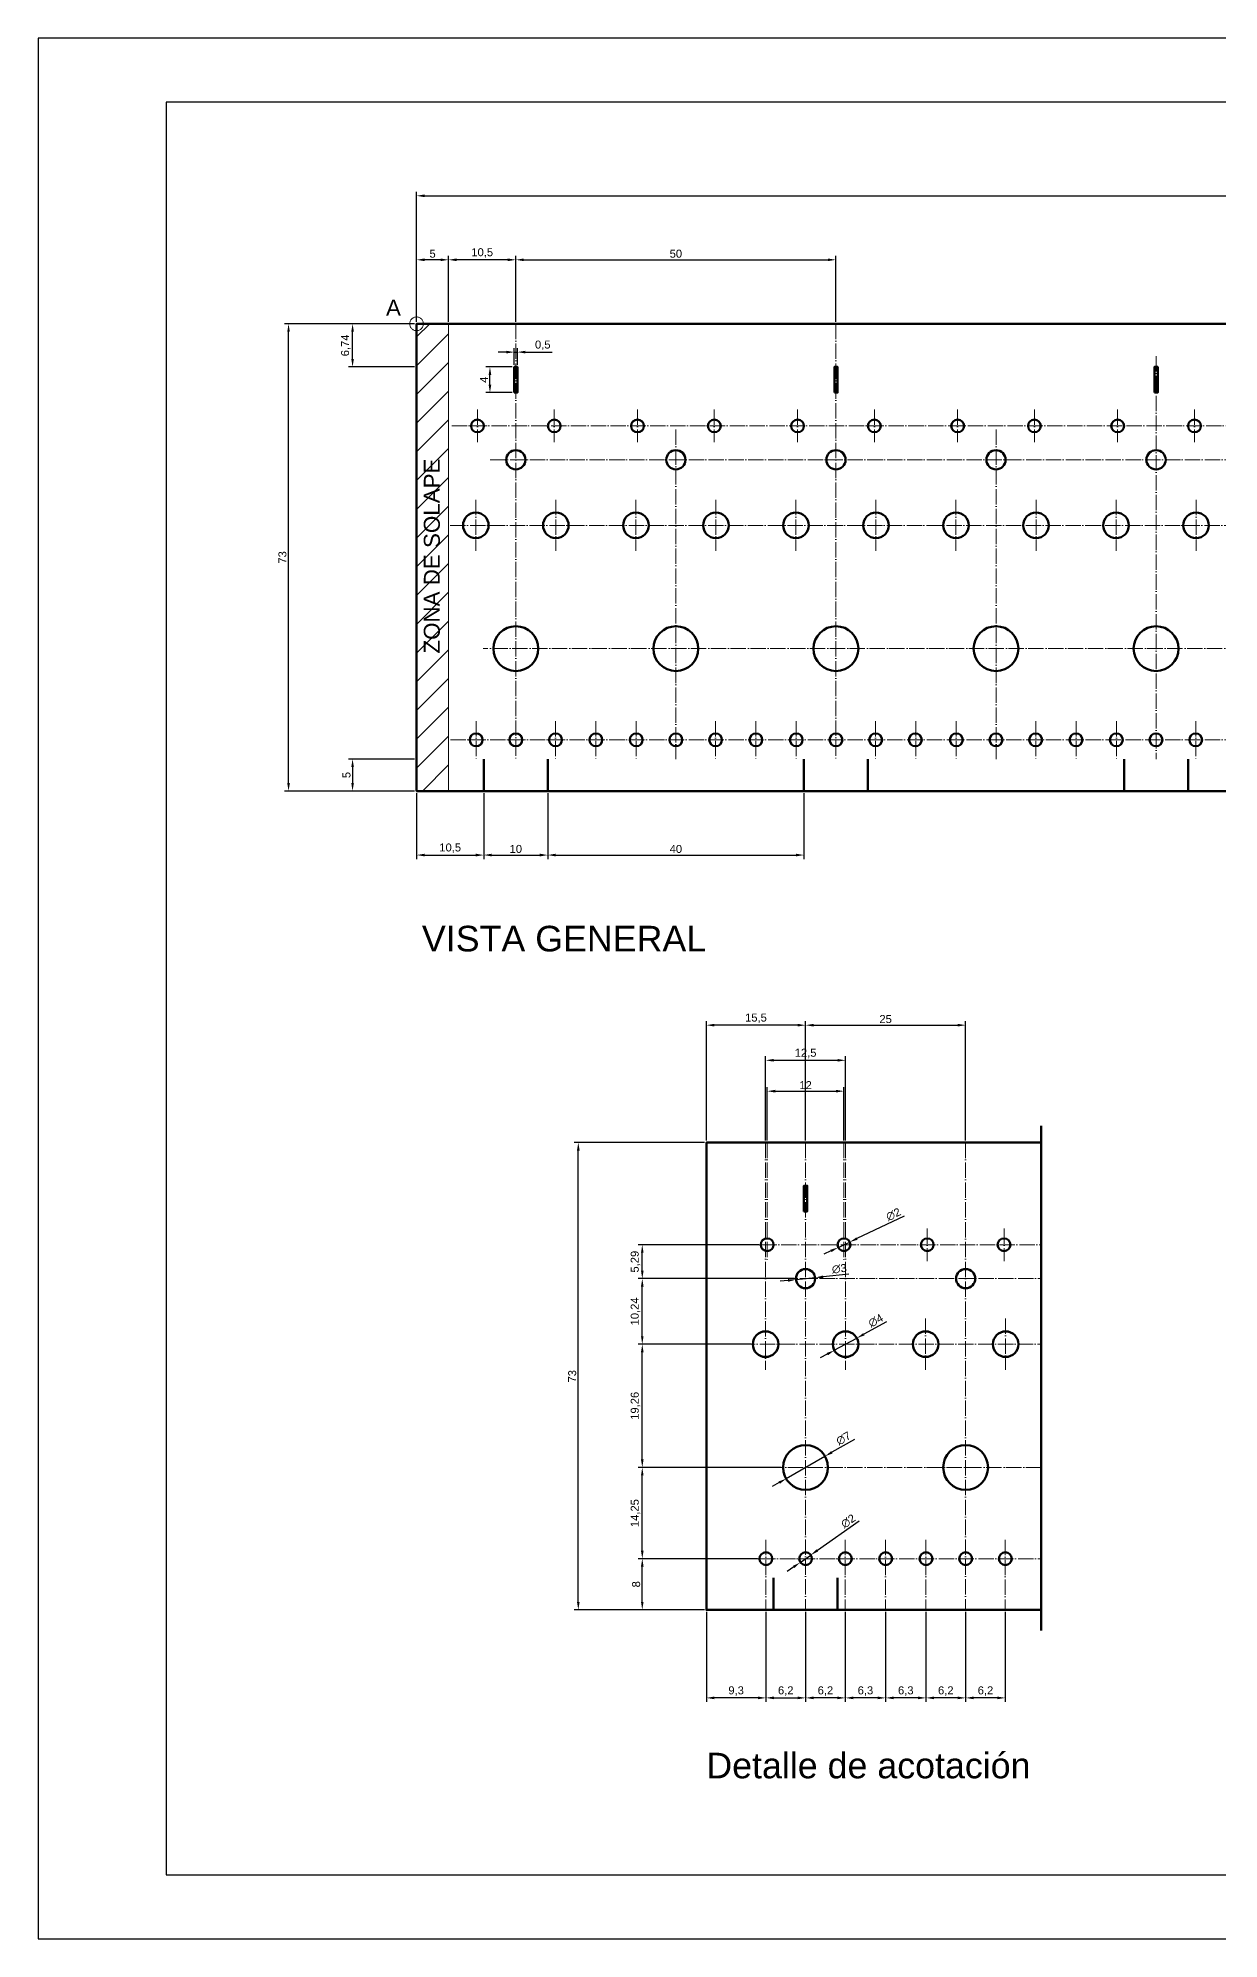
# Model space of a CAD drawing. Header units: millimetres. Extents: x -1265 to -28, y 5 to 1057.
# Drawn here: x -995.5 to -811.1, y 735.1 to 1032.1 of the extents above; entities that cross this region are included whole.
import ezdxf

# ---------------------------------------------------------------- set-up
doc = ezdxf.new("R2010")
doc.units = ezdxf.units.MM
doc.linetypes.add('ACAD_ISO04W100', pattern=[30, 24, -3, 0, -3])
doc.layers.get('0').update_dxf_attribs({"lineweight": 60})
doc.layers.add('Cajetin1', color=7, linetype='Continuous')
doc.layers.add('Hoja', color=7, linetype='Continuous')
doc.layers.add('Cotas', color=8, linetype='Continuous', lineweight=20)
doc.layers.add('Cotas 2', color=8, linetype='ACAD_ISO04W100', lineweight=20)
doc.styles.get("Standard").update_dxf_attribs({"font": 'arial.ttf'})
doc.linetypes.add('ZIGZAG', pattern='A,0.00254,-5.08,[131,ltypeshp.shx,S=5.08,R=0,X=-5.08,Y=0],-10.16,[131,ltypeshp.shx,S=5.08,R=180,X=5.08,Y=0],-5.08', length=20.32254)
doc.dimstyles.new('ISO-25', dxfattribs={"dimscale": 0.5, "dimtxt": 2.5, "dimasz": 2.5, "dimexe": 1.25, "dimexo": 0.625, "dimtad": 1, "dimtxsty": 'Standard', "dimcen": 2.5, "dimadec": 0, "dimazin": 0, "dimtfac": 1, "dimtmove": 0, "dimatfit": 3, "dimfxl": 1, "dimarcsym": 0})

# ---------------------------------------------------------------- blocks, each defined once
blk = doc.blocks.new('*D8')
at = {"layer": 'Cotas', "color": 0, "lineweight": -2, "transparency": 16777216}
for p, q in [((-936.72, 987.42), (-957.03, 987.42)), ((-956.41, 915.67), (-956.41, 986.17)), ((-936.72, 914.42), (-957.03, 914.42))]:
    blk.add_line(p, q, dxfattribs=at)
at = {"layer": 'Cotas', "color": 0, "transparency": 16777216}
for points in [[(-956.61, 986.17), (-956.2, 986.17), (-956.41, 987.42)], [(-956.61, 915.67), (-956.2, 915.67), (-956.41, 914.42)]]:
    blk.add_solid(points, dxfattribs=at)
at = {"layer": 'Defpoints', "color": 0, "transparency": 16777216}
for p in [(-956.41, 987.42), (-936.41, 987.42), (-936.41, 914.42)]:
    blk.add_point(p, dxfattribs=at)
at = {"layer": 'Cotas', "color": 0, "transparency": 16777216, "insert": (-957.36, 950.92), "char_height": 1.25, "attachment_point": 5, "rotation": 90}
blk.add_mtext('73', dxfattribs=at)
blk = doc.blocks.new('*D9')
at = {"layer": 'Cotas', "color": 0, "lineweight": -2, "transparency": 16777216}
for p, q in [((-936.41, 987.74), (-936.41, 1008.05)), ((-935.16, 1007.42), (-632.66, 1007.42)), ((-631.41, 987.74), (-631.41, 1008.05))]:
    blk.add_line(p, q, dxfattribs=at)
at = {"layer": 'Cotas', "color": 0, "transparency": 16777216}
for points in [[(-935.16, 1007.63), (-935.16, 1007.21), (-936.41, 1007.42)], [(-632.66, 1007.63), (-632.66, 1007.21), (-631.41, 1007.42)]]:
    blk.add_solid(points, dxfattribs=at)
at = {"layer": 'Defpoints', "color": 0, "transparency": 16777216}
for p in [(-631.41, 1007.42), (-936.41, 987.42), (-631.41, 987.42)]:
    blk.add_point(p, dxfattribs=at)
at = {"layer": 'Cotas', "color": 0, "transparency": 16777216, "insert": (-783.91, 1008.37), "char_height": 1.25, "attachment_point": 5}
blk.add_mtext('305', dxfattribs=at)
blk = doc.blocks.new('*D13')
at = {"layer": 'Cotas', "color": 0, "lineweight": -2, "transparency": 16777216}
for p, q in [((-936.41, 987.74), (-936.41, 998.05)), ((-931.41, 987.74), (-931.41, 998.05)), ((-932.66, 997.42), (-935.16, 997.42))]:
    blk.add_line(p, q, dxfattribs=at)
at = {"layer": 'Cotas', "color": 0, "transparency": 16777216}
for points in [[(-935.16, 997.63), (-935.16, 997.21), (-936.41, 997.42)], [(-932.66, 997.63), (-932.66, 997.21), (-931.41, 997.42)]]:
    blk.add_solid(points, dxfattribs=at)
at = {"layer": 'Defpoints', "color": 0, "transparency": 16777216}
for p in [(-936.41, 997.42), (-936.41, 987.42), (-931.41, 987.42)]:
    blk.add_point(p, dxfattribs=at)
at = {"layer": 'Cotas', "color": 0, "transparency": 16777216, "insert": (-933.91, 998.37), "char_height": 1.25, "attachment_point": 5}
blk.add_mtext('5', dxfattribs=at)
blk = doc.blocks.new('*D14')
at = {"layer": 'Cotas', "color": 0, "lineweight": -2, "transparency": 16777216}
for p, q in [((-879.46, 808.74), (-901.78, 808.74)), ((-901.16, 795.74), (-901.16, 807.49)), ((-883.16, 794.49), (-901.78, 794.49))]:
    blk.add_line(p, q, dxfattribs=at)
at = {"layer": 'Cotas', "color": 0, "transparency": 16777216}
for points in [[(-901.36, 807.49), (-900.95, 807.49), (-901.16, 808.74)], [(-901.36, 795.74), (-900.95, 795.74), (-901.16, 794.49)]]:
    blk.add_solid(points, dxfattribs=at)
at = {"layer": 'Defpoints', "color": 0, "transparency": 16777216}
for p in [(-901.16, 808.74), (-879.15, 808.74), (-882.85, 794.49)]:
    blk.add_point(p, dxfattribs=at)
at = {"layer": 'Cotas', "color": 0, "transparency": 16777216, "insert": (-902.22, 801.61), "char_height": 1.25, "attachment_point": 5, "rotation": 90}
blk.add_mtext('14,25', dxfattribs=at)
blk = doc.blocks.new('*D15')
at = {"layer": 'Cotas', "color": 0, "lineweight": -2, "transparency": 16777216}
for p, q in [((-884.21, 828), (-901.78, 828)), ((-901.16, 809.99), (-901.16, 826.75)), ((-879.46, 808.74), (-901.78, 808.74))]:
    blk.add_line(p, q, dxfattribs=at)
at = {"layer": 'Cotas', "color": 0, "transparency": 16777216}
for points in [[(-901.36, 826.75), (-900.95, 826.75), (-901.16, 828)], [(-901.36, 809.99), (-900.95, 809.99), (-901.16, 808.74)]]:
    blk.add_solid(points, dxfattribs=at)
at = {"layer": 'Defpoints', "color": 0, "transparency": 16777216}
for p in [(-901.16, 828), (-883.9, 828), (-879.15, 808.74)]:
    blk.add_point(p, dxfattribs=at)
at = {"layer": 'Cotas', "color": 0, "transparency": 16777216, "insert": (-902.22, 818.37), "char_height": 1.25, "attachment_point": 5, "rotation": 90}
blk.add_mtext('19,26', dxfattribs=at)
blk = doc.blocks.new('*D16')
at = {"layer": 'Cotas', "color": 0, "lineweight": -2, "transparency": 16777216}
for p, q in [((-877.46, 838.24), (-901.78, 838.24)), ((-901.16, 829.25), (-901.16, 836.99)), ((-884.21, 828), (-901.78, 828))]:
    blk.add_line(p, q, dxfattribs=at)
at = {"layer": 'Cotas', "color": 0, "transparency": 16777216}
for points in [[(-901.36, 836.99), (-900.95, 836.99), (-901.16, 838.24)], [(-901.36, 829.25), (-900.95, 829.25), (-901.16, 828)]]:
    blk.add_solid(points, dxfattribs=at)
at = {"layer": 'Defpoints', "color": 0, "transparency": 16777216}
for p in [(-901.16, 838.24), (-877.15, 838.24), (-883.9, 828)]:
    blk.add_point(p, dxfattribs=at)
at = {"layer": 'Cotas', "color": 0, "transparency": 16777216, "insert": (-902.22, 833.12), "char_height": 1.25, "attachment_point": 5, "rotation": 90}
blk.add_mtext('10,24', dxfattribs=at)
blk = doc.blocks.new('*D17')
at = {"layer": 'Cotas', "color": 0, "lineweight": -2, "transparency": 16777216}
for p, q in [((-882.96, 843.53), (-901.78, 843.53)), ((-901.16, 839.49), (-901.16, 842.28)), ((-877.46, 838.24), (-901.78, 838.24))]:
    blk.add_line(p, q, dxfattribs=at)
at = {"layer": 'Cotas', "color": 0, "transparency": 16777216}
for points in [[(-901.36, 842.28), (-900.95, 842.28), (-901.16, 843.53)], [(-901.36, 839.49), (-900.95, 839.49), (-901.16, 838.24)]]:
    blk.add_solid(points, dxfattribs=at)
at = {"layer": 'Defpoints', "color": 0, "transparency": 16777216}
for p in [(-901.16, 843.53), (-882.65, 843.53), (-877.15, 838.24)]:
    blk.add_point(p, dxfattribs=at)
at = {"layer": 'Cotas', "color": 0, "transparency": 16777216, "insert": (-902.22, 840.89), "char_height": 1.25, "attachment_point": 5, "rotation": 90}
blk.add_mtext('5,29', dxfattribs=at)
blk = doc.blocks.new('*D18')
at = {"layer": 'Cotas', "color": 0, "lineweight": -2, "transparency": 16777216}
for p, q in [((-891.46, 859.49), (-911.78, 859.49)), ((-911.15, 787.74), (-911.15, 858.24)), ((-891.46, 786.49), (-911.78, 786.49))]:
    blk.add_line(p, q, dxfattribs=at)
at = {"layer": 'Cotas', "color": 0, "transparency": 16777216}
for points in [[(-911.36, 858.24), (-910.94, 858.24), (-911.15, 859.49)], [(-911.36, 787.74), (-910.94, 787.74), (-911.15, 786.49)]]:
    blk.add_solid(points, dxfattribs=at)
at = {"layer": 'Defpoints', "color": 0, "transparency": 16777216}
for p in [(-911.15, 859.49), (-891.15, 859.49), (-891.15, 786.49)]:
    blk.add_point(p, dxfattribs=at)
at = {"layer": 'Cotas', "color": 0, "transparency": 16777216, "insert": (-912.1, 822.99), "char_height": 1.25, "attachment_point": 5, "rotation": 90}
blk.add_mtext('73', dxfattribs=at)
blk = doc.blocks.new('*D19')
at = {"layer": 'Cotas 2', "color": 0, "lineweight": -2, "transparency": 16777216}
for p, q in [((-891.46, 794.49), (-901.78, 794.49)), ((-901.16, 787.74), (-901.16, 793.24)), ((-891.46, 786.49), (-901.78, 786.49))]:
    blk.add_line(p, q, dxfattribs=at)
at = {"layer": 'Cotas 2', "color": 0, "transparency": 16777216}
for points in [[(-901.36, 793.24), (-900.95, 793.24), (-901.16, 794.49)], [(-901.36, 787.74), (-900.95, 787.74), (-901.16, 786.49)]]:
    blk.add_solid(points, dxfattribs=at)
at = {"layer": 'Defpoints', "color": 0, "transparency": 16777216}
for p in [(-901.16, 794.49), (-891.15, 794.49), (-891.15, 786.49)]:
    blk.add_point(p, dxfattribs=at)
at = {"layer": 'Cotas 2', "color": 0, "transparency": 16777216, "insert": (-902.11, 790.49), "char_height": 1.25, "attachment_point": 5, "rotation": 90}
blk.add_mtext('8', dxfattribs=at)
blk = doc.blocks.new('*D20')
at = {"layer": 'Cotas 2', "color": 0, "lineweight": -2, "transparency": 16777216}
for p, q in [((-891.15, 786.17), (-891.15, 772.11)), ((-881.85, 786.17), (-881.85, 772.11)), ((-883.1, 772.74), (-889.9, 772.74))]:
    blk.add_line(p, q, dxfattribs=at)
at = {"layer": 'Cotas 2', "color": 0, "transparency": 16777216}
for points in [[(-889.9, 772.95), (-889.9, 772.53), (-891.15, 772.74)], [(-883.1, 772.95), (-883.1, 772.53), (-881.85, 772.74)]]:
    blk.add_solid(points, dxfattribs=at)
at = {"layer": 'Defpoints', "color": 0, "transparency": 16777216}
for p in [(-891.15, 786.49), (-881.85, 786.49), (-891.15, 772.74)]:
    blk.add_point(p, dxfattribs=at)
at = {"layer": 'Cotas 2', "color": 0, "transparency": 16777216, "insert": (-886.5, 773.8), "char_height": 1.25, "attachment_point": 5}
blk.add_mtext('9,3', dxfattribs=at)
blk = doc.blocks.new('*D21')
at = {"layer": 'Cotas 2', "color": 0, "lineweight": -2, "transparency": 16777216}
for p, q in [((-881.85, 786.17), (-881.85, 772.11)), ((-875.65, 786.17), (-875.65, 772.11)), ((-880.6, 772.74), (-876.9, 772.74))]:
    blk.add_line(p, q, dxfattribs=at)
at = {"layer": 'Cotas 2', "color": 0, "transparency": 16777216}
for points in [[(-880.6, 772.95), (-880.6, 772.53), (-881.85, 772.74)], [(-876.9, 772.95), (-876.9, 772.53), (-875.65, 772.74)]]:
    blk.add_solid(points, dxfattribs=at)
at = {"layer": 'Defpoints', "color": 0, "transparency": 16777216}
for p in [(-881.85, 786.49), (-875.65, 786.49), (-875.65, 772.74)]:
    blk.add_point(p, dxfattribs=at)
at = {"layer": 'Cotas 2', "color": 0, "transparency": 16777216, "insert": (-878.75, 773.8), "char_height": 1.25, "attachment_point": 5}
blk.add_mtext('6,2', dxfattribs=at)
blk = doc.blocks.new('*D22')
at = {"layer": 'Cotas 2', "color": 0, "lineweight": -2, "transparency": 16777216}
for p, q in [((-875.65, 786.17), (-875.65, 772.11)), ((-869.45, 786.17), (-869.45, 772.11)), ((-870.7, 772.74), (-874.4, 772.74))]:
    blk.add_line(p, q, dxfattribs=at)
at = {"layer": 'Cotas 2', "color": 0, "transparency": 16777216}
for points in [[(-874.4, 772.95), (-874.4, 772.53), (-875.65, 772.74)], [(-870.7, 772.95), (-870.7, 772.53), (-869.45, 772.74)]]:
    blk.add_solid(points, dxfattribs=at)
at = {"layer": 'Defpoints', "color": 0, "transparency": 16777216}
for p in [(-875.65, 786.49), (-869.45, 786.49), (-875.65, 772.74)]:
    blk.add_point(p, dxfattribs=at)
at = {"layer": 'Cotas 2', "color": 0, "transparency": 16777216, "insert": (-872.55, 773.8), "char_height": 1.25, "attachment_point": 5}
blk.add_mtext('6,2', dxfattribs=at)
blk = doc.blocks.new('*D23')
at = {"layer": 'Cotas 2', "color": 0, "lineweight": -2, "transparency": 16777216}
for p, q in [((-869.45, 786.17), (-869.45, 772.11)), ((-863.15, 786.17), (-863.15, 772.11)), ((-864.4, 772.74), (-868.2, 772.74))]:
    blk.add_line(p, q, dxfattribs=at)
at = {"layer": 'Cotas 2', "color": 0, "transparency": 16777216}
for points in [[(-868.2, 772.95), (-868.2, 772.53), (-869.45, 772.74)], [(-864.4, 772.95), (-864.4, 772.53), (-863.15, 772.74)]]:
    blk.add_solid(points, dxfattribs=at)
at = {"layer": 'Defpoints', "color": 0, "transparency": 16777216}
for p in [(-869.45, 786.49), (-863.15, 786.49), (-869.45, 772.74)]:
    blk.add_point(p, dxfattribs=at)
at = {"layer": 'Cotas 2', "color": 0, "transparency": 16777216, "insert": (-866.3, 773.8), "char_height": 1.25, "attachment_point": 5}
blk.add_mtext('6,3', dxfattribs=at)
blk = doc.blocks.new('*D24')
at = {"layer": 'Cotas 2', "color": 0, "lineweight": -2, "transparency": 16777216}
for p, q in [((-863.15, 786.17), (-863.15, 772.11)), ((-856.85, 786.17), (-856.85, 772.11)), ((-858.1, 772.74), (-861.9, 772.74))]:
    blk.add_line(p, q, dxfattribs=at)
at = {"layer": 'Cotas 2', "color": 0, "transparency": 16777216}
for points in [[(-861.9, 772.95), (-861.9, 772.53), (-863.15, 772.74)], [(-858.1, 772.95), (-858.1, 772.53), (-856.85, 772.74)]]:
    blk.add_solid(points, dxfattribs=at)
at = {"layer": 'Defpoints', "color": 0, "transparency": 16777216}
for p in [(-863.15, 786.49), (-856.85, 786.49), (-863.15, 772.74)]:
    blk.add_point(p, dxfattribs=at)
at = {"layer": 'Cotas 2', "color": 0, "transparency": 16777216, "insert": (-860, 773.8), "char_height": 1.25, "attachment_point": 5}
blk.add_mtext('6,3', dxfattribs=at)
blk = doc.blocks.new('*D25')
at = {"layer": 'Cotas 2', "color": 0, "lineweight": -2, "transparency": 16777216}
for p, q in [((-856.85, 786.17), (-856.85, 772.11)), ((-850.65, 786.17), (-850.65, 772.11)), ((-851.9, 772.74), (-855.6, 772.74))]:
    blk.add_line(p, q, dxfattribs=at)
at = {"layer": 'Cotas 2', "color": 0, "transparency": 16777216}
for points in [[(-855.6, 772.95), (-855.6, 772.53), (-856.85, 772.74)], [(-851.9, 772.95), (-851.9, 772.53), (-850.65, 772.74)]]:
    blk.add_solid(points, dxfattribs=at)
at = {"layer": 'Defpoints', "color": 0, "transparency": 16777216}
for p in [(-856.85, 786.49), (-850.65, 786.49), (-856.85, 772.74)]:
    blk.add_point(p, dxfattribs=at)
at = {"layer": 'Cotas 2', "color": 0, "transparency": 16777216, "insert": (-853.75, 773.8), "char_height": 1.25, "attachment_point": 5}
blk.add_mtext('6,2', dxfattribs=at)
blk = doc.blocks.new('*D26')
at = {"layer": 'Cotas 2', "color": 0, "lineweight": -2, "transparency": 16777216}
for p, q in [((-850.65, 786.17), (-850.65, 772.11)), ((-844.45, 786.17), (-844.45, 772.11)), ((-845.7, 772.74), (-849.4, 772.74))]:
    blk.add_line(p, q, dxfattribs=at)
at = {"layer": 'Cotas 2', "color": 0, "transparency": 16777216}
for points in [[(-849.4, 772.95), (-849.4, 772.53), (-850.65, 772.74)], [(-845.7, 772.95), (-845.7, 772.53), (-844.45, 772.74)]]:
    blk.add_solid(points, dxfattribs=at)
at = {"layer": 'Defpoints', "color": 0, "transparency": 16777216}
for p in [(-850.65, 786.49), (-844.45, 786.49), (-850.65, 772.74)]:
    blk.add_point(p, dxfattribs=at)
at = {"layer": 'Cotas 2', "color": 0, "transparency": 16777216, "insert": (-847.55, 773.8), "char_height": 1.25, "attachment_point": 5}
blk.add_mtext('6,2', dxfattribs=at)
blk = doc.blocks.new('*D27')
at = {"layer": 'Cotas', "color": 0, "lineweight": -2, "transparency": 16777216}
for p, q in [((-881.9, 859.8), (-881.9, 872.98)), ((-880.65, 872.35), (-870.65, 872.35)), ((-869.4, 859.8), (-869.4, 872.98))]:
    blk.add_line(p, q, dxfattribs=at)
at = {"layer": 'Cotas', "color": 0, "transparency": 16777216}
for points in [[(-880.65, 872.56), (-880.65, 872.15), (-881.9, 872.35)], [(-870.65, 872.56), (-870.65, 872.15), (-869.4, 872.35)]]:
    blk.add_solid(points, dxfattribs=at)
at = {"layer": 'Defpoints', "color": 0, "transparency": 16777216}
for p in [(-869.4, 872.35), (-881.9, 859.49), (-869.4, 859.49)]:
    blk.add_point(p, dxfattribs=at)
at = {"layer": 'Cotas', "color": 0, "transparency": 16777216, "insert": (-875.65, 873.42), "char_height": 1.25, "attachment_point": 5}
blk.add_mtext('12,5', dxfattribs=at)
blk = doc.blocks.new('*D28')
at = {"layer": 'Cotas', "color": 0, "lineweight": -2, "transparency": 16777216}
for p, q in [((-881.65, 859.8), (-881.65, 868.15)), ((-880.4, 867.53), (-870.9, 867.53)), ((-869.65, 859.8), (-869.65, 868.15))]:
    blk.add_line(p, q, dxfattribs=at)
at = {"layer": 'Cotas', "color": 0, "transparency": 16777216}
for points in [[(-880.4, 867.74), (-880.4, 867.32), (-881.65, 867.53)], [(-870.9, 867.74), (-870.9, 867.32), (-869.65, 867.53)]]:
    blk.add_solid(points, dxfattribs=at)
at = {"layer": 'Defpoints', "color": 0, "transparency": 16777216}
for p in [(-869.65, 867.53), (-881.65, 859.49), (-869.65, 859.49)]:
    blk.add_point(p, dxfattribs=at)
at = {"layer": 'Cotas', "color": 0, "transparency": 16777216, "insert": (-875.65, 868.47), "char_height": 1.25, "attachment_point": 5}
blk.add_mtext('12', dxfattribs=at)
blk = doc.blocks.new('*D29')
at = {"layer": 'Cotas', "color": 0, "lineweight": -2, "transparency": 16777216}
for p, q in [((-891.15, 859.8), (-891.15, 878.47)), ((-876.9, 877.84), (-889.9, 877.84)), ((-875.65, 859.8), (-875.65, 878.47))]:
    blk.add_line(p, q, dxfattribs=at)
at = {"layer": 'Cotas', "color": 0, "transparency": 16777216}
for points in [[(-889.9, 878.05), (-889.9, 877.63), (-891.15, 877.84)], [(-876.9, 878.05), (-876.9, 877.63), (-875.65, 877.84)]]:
    blk.add_solid(points, dxfattribs=at)
at = {"layer": 'Defpoints', "color": 0, "transparency": 16777216}
for p in [(-891.15, 877.84), (-891.15, 859.49), (-875.65, 859.49)]:
    blk.add_point(p, dxfattribs=at)
at = {"layer": 'Cotas', "color": 0, "transparency": 16777216, "insert": (-883.4, 878.91), "char_height": 1.25, "attachment_point": 5}
blk.add_mtext('15,5', dxfattribs=at)
blk = doc.blocks.new('*D30')
at = {"layer": 'Cotas', "color": 0, "lineweight": -2, "transparency": 16777216}
for p, q in [((-875.65, 859.8), (-875.65, 878.47)), ((-874.4, 877.84), (-851.9, 877.84)), ((-850.65, 859.8), (-850.65, 878.47))]:
    blk.add_line(p, q, dxfattribs=at)
at = {"layer": 'Cotas', "color": 0, "transparency": 16777216}
for points in [[(-874.4, 878.05), (-874.4, 877.63), (-875.65, 877.84)], [(-851.9, 878.05), (-851.9, 877.63), (-850.65, 877.84)]]:
    blk.add_solid(points, dxfattribs=at)
at = {"layer": 'Defpoints', "color": 0, "transparency": 16777216}
for p in [(-850.65, 877.84), (-875.65, 859.49), (-850.65, 859.49)]:
    blk.add_point(p, dxfattribs=at)
at = {"layer": 'Cotas', "color": 0, "transparency": 16777216, "insert": (-863.15, 878.79), "char_height": 1.25, "attachment_point": 5}
blk.add_mtext('25', dxfattribs=at)
blk = doc.blocks.new('*D31')
at = {"layer": 'Cotas', "color": 0, "lineweight": -2, "transparency": 16777216}
for p, q in [((-936.72, 919.42), (-947.03, 919.42)), ((-946.41, 918.17), (-946.41, 915.67)), ((-936.72, 914.42), (-947.03, 914.42))]:
    blk.add_line(p, q, dxfattribs=at)
at = {"layer": 'Cotas', "color": 0, "transparency": 16777216}
for points in [[(-946.61, 918.17), (-946.2, 918.17), (-946.41, 919.42)], [(-946.61, 915.67), (-946.2, 915.67), (-946.41, 914.42)]]:
    blk.add_solid(points, dxfattribs=at)
at = {"layer": 'Defpoints', "color": 0, "transparency": 16777216}
for p in [(-936.41, 919.42), (-946.41, 914.42), (-936.41, 914.42)]:
    blk.add_point(p, dxfattribs=at)
at = {"layer": 'Cotas', "color": 0, "transparency": 16777216, "insert": (-947.35, 916.92), "char_height": 1.25, "attachment_point": 5, "rotation": 90}
blk.add_mtext('5', dxfattribs=at)
blk = doc.blocks.new('*D32')
at = {"layer": 'Cotas', "color": 0, "lineweight": -2, "transparency": 16777216}
for p, q in [((-936.41, 914.11), (-936.41, 903.8)), ((-925.91, 914.11), (-925.91, 903.8)), ((-935.16, 904.42), (-927.16, 904.42))]:
    blk.add_line(p, q, dxfattribs=at)
at = {"layer": 'Cotas', "color": 0, "transparency": 16777216}
for points in [[(-935.16, 904.63), (-935.16, 904.21), (-936.41, 904.42)], [(-927.16, 904.63), (-927.16, 904.21), (-925.91, 904.42)]]:
    blk.add_solid(points, dxfattribs=at)
at = {"layer": 'Defpoints', "color": 0, "transparency": 16777216}
for p in [(-936.41, 914.42), (-925.91, 914.42), (-925.91, 904.42)]:
    blk.add_point(p, dxfattribs=at)
at = {"layer": 'Cotas', "color": 0, "transparency": 16777216, "insert": (-931.16, 905.49), "char_height": 1.25, "attachment_point": 5}
blk.add_mtext('10,5', dxfattribs=at)
blk = doc.blocks.new('*D33')
at = {"layer": 'Cotas', "color": 0, "lineweight": -2, "transparency": 16777216}
for p, q in [((-925.91, 914.11), (-925.91, 903.8)), ((-915.91, 914.11), (-915.91, 903.8)), ((-924.66, 904.42), (-917.16, 904.42))]:
    blk.add_line(p, q, dxfattribs=at)
at = {"layer": 'Cotas', "color": 0, "transparency": 16777216}
for points in [[(-924.66, 904.63), (-924.66, 904.21), (-925.91, 904.42)], [(-917.16, 904.63), (-917.16, 904.21), (-915.91, 904.42)]]:
    blk.add_solid(points, dxfattribs=at)
at = {"layer": 'Defpoints', "color": 0, "transparency": 16777216}
for p in [(-925.91, 914.42), (-915.91, 914.42), (-915.91, 904.42)]:
    blk.add_point(p, dxfattribs=at)
at = {"layer": 'Cotas', "color": 0, "transparency": 16777216, "insert": (-920.91, 905.37), "char_height": 1.25, "attachment_point": 5}
blk.add_mtext('10', dxfattribs=at)
blk = doc.blocks.new('*D34')
at = {"layer": 'Cotas', "color": 0, "lineweight": -2, "transparency": 16777216}
for p, q in [((-915.91, 914.11), (-915.91, 903.8)), ((-875.91, 914.11), (-875.91, 903.8)), ((-914.66, 904.42), (-877.16, 904.42))]:
    blk.add_line(p, q, dxfattribs=at)
at = {"layer": 'Cotas', "color": 0, "transparency": 16777216}
for points in [[(-914.66, 904.63), (-914.66, 904.21), (-915.91, 904.42)], [(-877.16, 904.63), (-877.16, 904.21), (-875.91, 904.42)]]:
    blk.add_solid(points, dxfattribs=at)
at = {"layer": 'Defpoints', "color": 0, "transparency": 16777216}
for p in [(-915.91, 914.42), (-875.91, 914.42), (-875.91, 904.42)]:
    blk.add_point(p, dxfattribs=at)
at = {"layer": 'Cotas', "color": 0, "transparency": 16777216, "insert": (-895.91, 905.37), "char_height": 1.25, "attachment_point": 5}
blk.add_mtext('40', dxfattribs=at)
blk = doc.blocks.new('*D47')
at = {"layer": 'Cotas 2', "color": 0, "lineweight": -2, "transparency": 16777216}
for p, q in [((-868.02, 813.13), (-871.53, 811.11)), ((-878.68, 806.99), (-872.62, 810.48)), ((-879.77, 806.37), (-880.85, 805.74))]:
    blk.add_line(p, q, dxfattribs=at)
at = {"layer": 'Cotas 2', "color": 0, "transparency": 16777216}
for points in [[(-871.64, 811.29), (-871.43, 810.93), (-872.62, 810.48)], [(-879.87, 806.55), (-879.66, 806.19), (-878.68, 806.99)]]:
    blk.add_solid(points, dxfattribs=at)
at = {"layer": 'Defpoints', "color": 0, "transparency": 16777216}
for p in [(-872.62, 810.48), (-878.68, 806.99)]:
    blk.add_point(p, dxfattribs=at)
at = {"layer": 'Cotas 2', "color": 0, "transparency": 16777216, "insert": (-869.73, 813.28), "char_height": 1.25, "attachment_point": 5, "rotation": 29.9239}
blk.add_mtext('∅7', dxfattribs=at)
blk = doc.blocks.new('*D48')
at = {"layer": 'Cotas 2', "color": 0, "lineweight": -2, "transparency": 16777216}
for p, q in [((-867.27, 800.34), (-873.81, 795.78)), ((-877.49, 793.2), (-878.52, 792.48)), ((-876.47, 793.91), (-874.83, 795.06))]:
    blk.add_line(p, q, dxfattribs=at)
at = {"layer": 'Cotas 2', "color": 0, "transparency": 16777216}
for points in [[(-877.61, 793.37), (-877.38, 793.03), (-876.47, 793.91)], [(-873.92, 795.95), (-873.69, 795.61), (-874.83, 795.06)]]:
    blk.add_solid(points, dxfattribs=at)
at = {"layer": 'Defpoints', "color": 0, "transparency": 16777216}
for p in [(-876.47, 793.91), (-874.83, 795.06)]:
    blk.add_point(p, dxfattribs=at)
at = {"layer": 'Cotas 2', "color": 0, "transparency": 16777216, "insert": (-868.98, 800.35), "char_height": 1.25, "attachment_point": 5, "rotation": 34.9414}
blk.add_mtext('∅2', dxfattribs=at)
blk = doc.blocks.new('*D49')
at = {"layer": 'Cotas 2', "color": 0, "lineweight": -2, "transparency": 16777216}
for p, q in [((-871.16, 827.04), (-867.64, 828.95)), ((-862.99, 831.49), (-866.55, 829.55)), ((-872.26, 826.45), (-873.35, 825.85))]:
    blk.add_line(p, q, dxfattribs=at)
at = {"layer": 'Cotas 2', "color": 0, "transparency": 16777216}
for points in [[(-866.64, 829.73), (-866.45, 829.37), (-867.64, 828.95)], [(-872.35, 826.63), (-872.16, 826.26), (-871.16, 827.04)]]:
    blk.add_solid(points, dxfattribs=at)
at = {"layer": 'Defpoints', "color": 0, "transparency": 16777216}
for p in [(-867.64, 828.95), (-871.16, 827.04)]:
    blk.add_point(p, dxfattribs=at)
at = {"layer": 'Cotas 2', "color": 0, "transparency": 16777216, "insert": (-864.69, 831.68), "char_height": 1.25, "attachment_point": 5, "rotation": 28.5428}
blk.add_mtext('∅4', dxfattribs=at)
blk = doc.blocks.new('*D50')
at = {"layer": 'Cotas 2', "color": 0, "lineweight": -2, "transparency": 16777216}
for p, q in [((-878.39, 837.96), (-879.63, 837.83)), ((-877.14, 838.09), (-874.16, 838.4)), ((-868.88, 838.95), (-872.91, 838.53))]:
    blk.add_line(p, q, dxfattribs=at)
at = {"layer": 'Cotas 2', "color": 0, "transparency": 16777216}
for points in [[(-878.41, 838.17), (-878.36, 837.75), (-877.14, 838.09)], [(-872.94, 838.73), (-872.89, 838.32), (-874.16, 838.4)]]:
    blk.add_solid(points, dxfattribs=at)
at = {"layer": 'Defpoints', "color": 0, "transparency": 16777216}
for p in [(-877.14, 838.09), (-874.16, 838.4)]:
    blk.add_point(p, dxfattribs=at)
at = {"layer": 'Cotas 2', "color": 0, "transparency": 16777216, "insert": (-870.38, 839.78), "char_height": 1.25, "attachment_point": 5, "rotation": 5.9407}
blk.add_mtext('∅3', dxfattribs=at)
blk = doc.blocks.new('*D51')
at = {"layer": 'Cotas 2', "color": 0, "lineweight": -2, "transparency": 16777216}
for p, q in [((-860.25, 847.98), (-867.62, 844.5)), ((-870.56, 843.11), (-868.75, 843.96)), ((-871.69, 842.57), (-872.82, 842.04))]:
    blk.add_line(p, q, dxfattribs=at)
at = {"layer": 'Cotas 2', "color": 0, "transparency": 16777216}
for points in [[(-867.71, 844.68), (-867.53, 844.31), (-868.75, 843.96)], [(-871.77, 842.76), (-871.6, 842.38), (-870.56, 843.11)]]:
    blk.add_solid(points, dxfattribs=at)
at = {"layer": 'Defpoints', "color": 0, "transparency": 16777216}
for p in [(-868.75, 843.96), (-870.56, 843.11)]:
    blk.add_point(p, dxfattribs=at)
at = {"layer": 'Cotas 2', "color": 0, "transparency": 16777216, "insert": (-861.93, 848.28), "char_height": 1.25, "attachment_point": 5, "rotation": 25.3257}
blk.add_mtext('∅2', dxfattribs=at)
blk = doc.blocks.new('*D57')
at = {"layer": 'Cotas', "color": 0, "lineweight": -2, "transparency": 16777216}
for p, q in [((-921.47, 980.68), (-925.57, 980.68)), ((-924.95, 977.93), (-924.95, 979.43)), ((-921.47, 976.68), (-925.57, 976.68))]:
    blk.add_line(p, q, dxfattribs=at)
at = {"layer": 'Cotas', "color": 0, "transparency": 16777216}
for points in [[(-925.16, 979.43), (-924.74, 979.43), (-924.95, 980.68)], [(-925.16, 977.93), (-924.74, 977.93), (-924.95, 976.68)]]:
    blk.add_solid(points, dxfattribs=at)
at = {"layer": 'Defpoints', "color": 0, "transparency": 16777216}
for p in [(-924.95, 980.68), (-921.16, 980.68), (-921.16, 976.68)]:
    blk.add_point(p, dxfattribs=at)
at = {"layer": 'Cotas', "color": 0, "transparency": 16777216, "insert": (-925.89, 978.68), "char_height": 1.25, "attachment_point": 5, "rotation": 90}
blk.add_mtext('4', dxfattribs=at)
blk = doc.blocks.new('*D58')
at = {"layer": 'Cotas', "color": 0, "lineweight": -2, "transparency": 16777216}
for p, q in [((-931.41, 987.74), (-931.41, 998.05)), ((-920.91, 987.74), (-920.91, 998.05)), ((-922.16, 997.42), (-930.16, 997.42))]:
    blk.add_line(p, q, dxfattribs=at)
at = {"layer": 'Cotas', "color": 0, "transparency": 16777216}
for points in [[(-930.16, 997.63), (-930.16, 997.21), (-931.41, 997.42)], [(-922.16, 997.63), (-922.16, 997.21), (-920.91, 997.42)]]:
    blk.add_solid(points, dxfattribs=at)
at = {"layer": 'Defpoints', "color": 0, "transparency": 16777216}
for p in [(-931.41, 997.42), (-931.41, 987.42), (-920.91, 987.42)]:
    blk.add_point(p, dxfattribs=at)
at = {"layer": 'Cotas', "color": 0, "transparency": 16777216, "insert": (-926.16, 998.49), "char_height": 1.25, "attachment_point": 5}
blk.add_mtext('10,5', dxfattribs=at)
blk = doc.blocks.new('*D59')
at = {"layer": 'Cotas', "color": 0, "lineweight": -2, "transparency": 16777216}
for p, q in [((-921.16, 980.99), (-921.16, 983.63)), ((-920.66, 980.99), (-920.66, 983.63)), ((-922.41, 983), (-923.66, 983)), ((-921.16, 983), (-920.66, 983)), ((-919.41, 983), (-915.25, 983))]:
    blk.add_line(p, q, dxfattribs=at)
at = {"layer": 'Cotas', "color": 0, "transparency": 16777216}
for points in [[(-922.41, 983.21), (-922.41, 982.79), (-921.16, 983)], [(-919.41, 983.21), (-919.41, 982.79), (-920.66, 983)]]:
    blk.add_solid(points, dxfattribs=at)
at = {"layer": 'Defpoints', "color": 0, "transparency": 16777216}
for p in [(-921.16, 980.68), (-920.66, 983), (-920.66, 980.68)]:
    blk.add_point(p, dxfattribs=at)
at = {"layer": 'Cotas', "color": 0, "transparency": 16777216, "insert": (-916.7, 984.06), "char_height": 1.25, "attachment_point": 5}
blk.add_mtext('0,5', dxfattribs=at)
blk = doc.blocks.new('*D60')
at = {"layer": 'Cotas', "color": 0, "lineweight": -2, "transparency": 16777216}
for p, q in [((-936.72, 987.42), (-947.03, 987.42)), ((-946.41, 981.93), (-946.41, 986.17)), ((-936.72, 980.68), (-947.03, 980.68))]:
    blk.add_line(p, q, dxfattribs=at)
at = {"layer": 'Cotas', "color": 0, "transparency": 16777216}
for points in [[(-946.61, 986.17), (-946.2, 986.17), (-946.41, 987.42)], [(-946.61, 981.93), (-946.2, 981.93), (-946.41, 980.68)]]:
    blk.add_solid(points, dxfattribs=at)
at = {"layer": 'Defpoints', "color": 0, "transparency": 16777216}
for p in [(-946.41, 987.42), (-936.41, 987.42), (-936.41, 980.68)]:
    blk.add_point(p, dxfattribs=at)
at = {"layer": 'Cotas', "color": 0, "transparency": 16777216, "insert": (-947.47, 984.05), "char_height": 1.25, "attachment_point": 5, "rotation": 90}
blk.add_mtext('6,74', dxfattribs=at)
blk = doc.blocks.new('*D61')
at = {"layer": 'Cotas', "color": 0, "lineweight": -2, "transparency": 16777216}
for p, q in [((-920.91, 987.74), (-920.91, 998.05)), ((-870.91, 987.74), (-870.91, 998.05)), ((-919.66, 997.42), (-872.16, 997.42))]:
    blk.add_line(p, q, dxfattribs=at)
at = {"layer": 'Cotas', "color": 0, "transparency": 16777216}
for points in [[(-919.66, 997.63), (-919.66, 997.21), (-920.91, 997.42)], [(-872.16, 997.63), (-872.16, 997.21), (-870.91, 997.42)]]:
    blk.add_solid(points, dxfattribs=at)
at = {"layer": 'Defpoints', "color": 0, "transparency": 16777216}
for p in [(-870.91, 997.42), (-920.91, 987.42), (-870.91, 987.42)]:
    blk.add_point(p, dxfattribs=at)
at = {"layer": 'Cotas', "color": 0, "transparency": 16777216, "insert": (-895.91, 998.37), "char_height": 1.25, "attachment_point": 5}
blk.add_mtext('50', dxfattribs=at)

msp = doc.modelspace()

# ---------------------------------------------------------------- hatches: boundary and pattern name
at = {"layer": 'Cotas'}
h = msp.add_hatch(dxfattribs=at)
h.set_pattern_fill('ANSI31', color=256)
h.paths.add_polyline_path([(-931.406, 987.423), (-935.333, 987.423, -0.4142136), (-936.406, 986.35), (-936.406, 914.423), (-931.406, 914.423)])
h.paths.add_polyline_path([(-931.37, 935.333), (-931.37, 967.054), (-936.522, 967.054), (-936.522, 935.333)], flags=9)

# ---------------------------------------------------------------- linework, layer by layer
at = {"linetype": 'ZIGZAG', "ltscale": 0.2}
msp.add_line((-838.848, 783.256), (-838.848, 862.109), dxfattribs=at)
for points in [[(-936.406, 914.423), (-631.406, 914.423), (-631.406, 987.423), (-936.406, 987.423)], [(-936.406, 987.423), (-936.406, 987.423), (-936.406, 914.423), (-936.406, 914.423)], [(-921.156, 976.678), (-920.656, 976.678), (-920.656, 980.678), (-921.156, 980.678)], [(-871.156, 976.678), (-870.656, 976.678), (-870.656, 980.678), (-871.156, 980.678)], [(-821.156, 976.678), (-820.656, 976.678), (-820.656, 980.678), (-821.156, 980.678)], [(-891.15, 859.487), (-891.15, 859.487), (-891.15, 786.487), (-891.15, 786.487)], [(-875.9, 848.743), (-875.4, 848.743), (-875.4, 852.743), (-875.9, 852.743)]]:
    msp.add_lwpolyline(points, close=True)
for points in [[(-915.906, 919.423), (-915.906, 914.423), (-925.906, 914.423), (-925.906, 919.423)], [(-865.906, 919.423), (-865.906, 914.423), (-875.906, 914.423), (-875.906, 919.423)], [(-815.906, 919.423), (-815.906, 914.423), (-825.906, 914.423), (-825.906, 919.423)], [(-838.848, 859.487), (-891.15, 859.487), (-891.15, 786.487), (-838.848, 786.487)], [(-870.65, 791.487), (-870.65, 786.487), (-880.65, 786.487), (-880.65, 791.487)]]:
    msp.add_lwpolyline(points)
for centre, radius in [((-926.904, 971.469), 1), ((-914.907, 971.469), 1), ((-901.904, 971.469), 1), ((-889.907, 971.469), 1), ((-876.904, 971.469), 1), ((-864.907, 971.469), 1), ((-851.904, 971.469), 1), ((-839.907, 971.469), 1), ((-826.904, 971.469), 1), ((-814.907, 971.469), 1), ((-920.906, 966.178), 1.5), ((-895.906, 966.178), 1.5), ((-870.906, 966.178), 1.5), ((-845.906, 966.178), 1.5), ((-820.906, 966.178), 1.5), ((-927.156, 955.934), 2), ((-914.656, 955.934), 2), ((-902.156, 955.934), 2), ((-889.656, 955.934), 2), ((-877.156, 955.934), 2), ((-864.656, 955.934), 2), ((-852.156, 955.934), 2), ((-839.656, 955.934), 2), ((-827.156, 955.934), 2), ((-814.656, 955.934), 2), ((-920.906, 936.673), 3.5), ((-895.906, 936.673), 3.5), ((-870.906, 936.673), 3.5), ((-845.906, 936.673), 3.5), ((-820.906, 936.673), 3.5), ((-927.106, 922.423), 1), ((-920.906, 922.423), 1), ((-914.706, 922.423), 1), ((-908.406, 922.423), 1), ((-902.106, 922.423), 1), ((-895.906, 922.423), 1), ((-889.706, 922.423), 1), ((-883.406, 922.423), 1), ((-877.106, 922.423), 1), ((-870.906, 922.423), 1), ((-864.706, 922.423), 1), ((-858.506, 922.423), 1), ((-852.106, 922.423), 1), ((-845.906, 922.423), 1), ((-839.706, 922.423), 1), ((-833.406, 922.423), 1), ((-827.106, 922.423), 1), ((-820.906, 922.423), 1), ((-814.706, 922.423), 1), ((-881.648, 843.533), 1), ((-869.652, 843.533), 1), ((-856.648, 843.533), 1), ((-844.652, 843.533), 1), ((-875.65, 838.243), 1.5), ((-850.65, 838.243), 1.5), ((-881.9, 827.999), 2), ((-869.4, 827.999), 2), ((-856.9, 827.999), 2), ((-844.4, 827.999), 2), ((-875.65, 808.737), 3.5), ((-850.65, 808.737), 3.5), ((-881.85, 794.487), 1), ((-875.65, 794.487), 1), ((-869.45, 794.487), 1), ((-863.15, 794.487), 1), ((-856.85, 794.487), 1), ((-850.65, 794.487), 1), ((-844.45, 794.487), 1)]:
    msp.add_circle(centre, radius)
at = {"layer": 'Cajetin1'}
msp.add_lwpolyline([(-975.537, 745.072), (-585.537, 745.072), (-585.537, 1022.072), (-975.537, 1022.072)], close=True, dxfattribs=at)
at = {"layer": 'Cotas'}
msp.add_lwpolyline([(-936.406, 914.423), (-931.406, 914.423), (-931.406, 987.423), (-936.406, 987.423)], close=True, dxfattribs=at)
at = {"layer": 'Cotas 2', "ltscale": 0.1}
for p, q in [((-920.906, 987.423), (-920.906, 919.417)), ((-920.906, 987.423), (-920.906, 919.417)), ((-870.906, 987.423), (-870.906, 919.417)), ((-820.906, 982.38), (-820.906, 919.417)), ((-930.904, 971.469), (-637.326, 971.469)), ((-926.904, 974.028), (-926.904, 968.909)), ((-926.904, 974.028), (-926.904, 968.909)), ((-914.907, 974.028), (-914.907, 968.909)), ((-914.907, 974.028), (-914.907, 968.909)), ((-901.904, 974.028), (-901.904, 968.909)), ((-889.907, 974.028), (-889.907, 968.909)), ((-876.904, 974.028), (-876.904, 968.909)), ((-864.907, 974.028), (-864.907, 968.909)), ((-851.904, 974.028), (-851.904, 968.909)), ((-839.907, 974.028), (-839.907, 968.909)), ((-826.904, 974.028), (-826.904, 968.909)), ((-814.907, 974.028), (-814.907, 968.909)), ((-895.906, 970.9), (-895.906, 919.417)), ((-845.906, 970.9), (-845.906, 919.417)), ((-924.906, 966.178), (-641.015, 966.178)), ((-927.156, 959.934), (-927.156, 951.934)), ((-927.156, 959.934), (-927.156, 951.934)), ((-914.656, 959.934), (-914.656, 951.934)), ((-914.656, 959.934), (-914.656, 951.934)), ((-902.156, 959.934), (-902.156, 951.934)), ((-889.656, 959.934), (-889.656, 951.934)), ((-877.156, 959.934), (-877.156, 951.934)), ((-864.656, 959.934), (-864.656, 951.934)), ((-852.156, 959.934), (-852.156, 951.934)), ((-839.656, 959.934), (-839.656, 951.934)), ((-827.156, 959.934), (-827.156, 951.934)), ((-814.656, 959.934), (-814.656, 951.934)), ((-931.156, 955.934), (-635.847, 955.934)), ((-640.074, 936.673), (-926.003, 936.673)), ((-927.106, 925.364), (-927.106, 919.482)), ((-914.706, 925.364), (-914.706, 919.482)), ((-908.406, 925.364), (-908.406, 919.482)), ((-902.106, 925.364), (-902.106, 919.482)), ((-889.706, 925.364), (-889.706, 919.482)), ((-883.406, 925.364), (-883.406, 919.482)), ((-877.106, 925.364), (-877.106, 919.482)), ((-864.706, 925.364), (-864.706, 919.482)), ((-858.406, 925.364), (-858.406, 919.482)), ((-852.106, 925.364), (-852.106, 919.482)), ((-839.706, 925.364), (-839.706, 919.482)), ((-833.406, 925.364), (-833.406, 919.482)), ((-827.106, 925.364), (-827.106, 919.482)), ((-814.706, 925.364), (-814.706, 919.482)), ((-931.106, 922.423), (-637.019, 922.423)), ((-881.9, 859.487), (-881.9, 823.999)), ((-881.648, 859.487), (-881.648, 840.974)), ((-875.65, 859.487), (-875.65, 786.487)), ((-869.652, 859.487), (-869.652, 840.974)), ((-869.4, 859.487), (-869.4, 823.999)), ((-850.65, 859.487), (-850.65, 786.487)), ((-885.648, 843.533), (-838.848, 843.533)), ((-856.648, 846.093), (-856.648, 840.974)), ((-844.652, 846.093), (-844.652, 840.974)), ((-879.65, 838.243), (-838.848, 838.243)), ((-856.9, 831.999), (-856.9, 823.999)), ((-844.4, 831.999), (-844.4, 823.999)), ((-885.9, 827.999), (-838.848, 827.999)), ((-838.848, 808.737), (-880.747, 808.737)), ((-881.85, 797.428), (-881.85, 786.487)), ((-869.45, 797.428), (-869.45, 786.487)), ((-863.15, 797.428), (-863.15, 786.487)), ((-856.85, 797.428), (-856.85, 786.487)), ((-844.45, 797.428), (-844.45, 786.487)), ((-885.85, 794.487), (-838.848, 794.487))]:
    msp.add_line(p, q, dxfattribs=at)
at = {"layer": 'Cotas 2'}
msp.add_circle((-936.406, 987.423), 1.073, dxfattribs=at)
at = {"layer": 'Hoja'}
msp.add_lwpolyline([(-995.537, 735.072), (-575.537, 735.072), (-575.537, 1032.072), (-995.537, 1032.072)], close=True, dxfattribs=at)

# ---------------------------------------------------------------- texts
at = {"char_height": 4, "attachment_point": 1}
for s, insert in [('VISTA GENERAL', (-935.575, 893.366)), ('Detalle de acotación', (-891.15, 764.173))]:
    msp.add_mtext_dynamic_manual_height_columns(s, width=304.85859, gutter_width=12.5, heights=[0], dxfattribs=dict(at, insert=insert))
at = {"layer": 'Cotas', "insert": (-935.28, 927.147), "char_height": 2.5, "attachment_point": 1, "rotation": 90}
msp.add_mtext_dynamic_manual_height_columns('\\pxqc;ZONA DE SOLAPE', width=47.97544, gutter_width=12.5, heights=[6.615], dxfattribs=at)
at = {"layer": 'Cotas 2', "insert": (-941.186, 991.19), "char_height": 2.5, "attachment_point": 1}
msp.add_mtext_dynamic_manual_height_columns('A', width=6.74913, gutter_width=12.5, heights=[0], dxfattribs=at)

# ---------------------------------------------------------------- dimensions: what is measured, and where the dimension line sits
at = {"layer": 'Cotas'}
for base, p1, p2, picture, middle in [((-631.406, 1007.423), (-936.406, 987.423), (-631.406, 987.423), '*D9', (-783.906, 1008.374)), ((-936.406, 997.423), (-931.406, 987.423), (-936.406, 987.423), '*D13', (-933.906, 998.371)), ((-931.406, 997.423), (-920.906, 987.423), (-931.406, 987.423), '*D58', (-926.156, 998.487)), ((-870.906, 997.423), (-920.906, 987.423), (-870.906, 987.423), '*D61', (-895.906, 998.374)), ((-920.656, 983.001), (-921.156, 980.678), (-920.656, 980.678), '*D59', (-916.701, 984.064)), ((-925.906, 904.423), (-936.406, 914.423), (-925.906, 914.423), '*D32', (-931.156, 905.487)), ((-915.906, 904.423), (-925.906, 914.423), (-915.906, 914.423), '*D33', (-920.906, 905.374)), ((-875.906, 904.423), (-915.906, 914.423), (-875.906, 914.423), '*D34', (-895.906, 905.374)), ((-891.15, 877.842), (-875.65, 859.487), (-891.15, 859.487), '*D29', (-883.4, 878.906)), ((-850.65, 877.842), (-875.65, 859.487), (-850.65, 859.487), '*D30', (-863.15, 878.793)), ((-869.4, 872.354), (-881.9, 859.487), (-869.4, 859.487), '*D27', (-875.65, 873.418)), ((-869.652, 867.528), (-881.648, 859.487), (-869.652, 859.487), '*D28', (-875.65, 868.468))]:
    dim = msp.add_linear_dim(base=base, p1=p1, p2=p2, dimstyle='ISO-25', dxfattribs=at)
    dim.commit()
    dim.dimension.update_dxf_attribs({"geometry": picture, "text_midpoint": middle})
for base, p1, p2, picture, middle in [((-956.406, 987.423), (-936.406, 914.423), (-936.406, 987.423), '*D8', (-957.357, 950.923)), ((-924.948, 980.678), (-921.156, 976.678), (-921.156, 980.678), '*D57', (-925.885, 978.678)), ((-946.406, 914.423), (-936.406, 919.423), (-936.406, 914.423), '*D31', (-947.354, 916.923)), ((-911.15, 859.487), (-891.15, 786.487), (-891.15, 859.487), '*D18', (-912.101, 822.987)), ((-901.156, 838.243), (-883.9, 827.999), (-877.15, 838.243), '*D16', (-902.219, 833.121)), ((-901.156, 827.999), (-879.15, 808.737), (-883.9, 827.999), '*D15', (-902.219, 818.368)), ((-901.156, 808.737), (-882.85, 794.487), (-879.15, 808.737), '*D14', (-902.219, 801.612))]:
    dim = msp.add_linear_dim(base=base, p1=p1, p2=p2, angle=90, dimstyle='ISO-25', dxfattribs=at)
    dim.commit()
    dim.dimension.update_dxf_attribs({"geometry": picture, "text_midpoint": middle})
for base, p1, p2, picture, middle in [((-946.4058, 987.4229), (-936.4058, 980.6782), (-936.4058, 987.4229), '*D60', (-946.4058, 984.0505)), ((-901.156, 843.533), (-877.15, 838.243), (-882.648, 843.533), '*D17', (-901.156, 840.888))]:
    dim = msp.add_linear_dim(base=base, p1=p1, p2=p2, angle=90, dimstyle='ISO-25', dxfattribs=at)
    dim.commit()
    dim.dimension.update_dxf_attribs({"geometry": picture, "text_midpoint": middle, "dimtype": 160})
at = {"layer": 'Cotas 2'}
for p1, p2, picture, middle in [((-870.556, 843.105), (-868.748, 843.961), '*D51', (-861.511, 847.386)), ((-876.47, 793.915), (-874.83, 795.06), '*D48', (-868.418, 799.54))]:
    dim = msp.add_diameter_dim_2p(p1=p1, p2=p2, dimstyle='ISO-25', dxfattribs=at)
    dim.commit()
    dim.dimension.update_dxf_attribs({"geometry": picture, "text_midpoint": middle, "dimtype": 163})
for p1, p2, picture, middle in [((-877.142, 838.087), (-874.158, 838.398), '*D50', (-870.379, 839.782)), ((-871.157, 827.043), (-867.643, 828.954), '*D49', (-864.688, 831.684)), ((-878.683, 806.991), (-872.617, 810.483), '*D47', (-869.726, 813.284))]:
    dim = msp.add_diameter_dim_2p(p1=p1, p2=p2, dimstyle='ISO-25', dxfattribs=at)
    dim.commit()
    dim.dimension.update_dxf_attribs({"geometry": picture, "text_midpoint": middle})
dim = msp.add_linear_dim(base=(-901.156, 794.487), p1=(-891.15, 786.487), p2=(-891.15, 794.487), angle=90, dimstyle='ISO-25', dxfattribs=at)
dim.commit()
dim.dimension.update_dxf_attribs({"geometry": '*D19', "text_midpoint": (-902.106, 790.487)})
for base, p1, p2, picture, middle in [((-891.15, 772.737), (-881.85, 786.487), (-891.15, 786.487), '*D20', (-886.5, 773.801)), ((-875.65, 772.737), (-881.85, 786.487), (-875.65, 786.487), '*D21', (-878.75, 773.801)), ((-875.65, 772.737), (-869.45, 786.487), (-875.65, 786.487), '*D22', (-872.55, 773.801)), ((-869.45, 772.737), (-863.15, 786.487), (-869.45, 786.487), '*D23', (-866.3, 773.801)), ((-863.15, 772.737), (-856.85, 786.487), (-863.15, 786.487), '*D24', (-860, 773.801)), ((-856.85, 772.737), (-850.65, 786.487), (-856.85, 786.487), '*D25', (-853.75, 773.801)), ((-850.65, 772.737), (-844.45, 786.487), (-850.65, 786.487), '*D26', (-847.55, 773.801))]:
    dim = msp.add_linear_dim(base=base, p1=p1, p2=p2, dimstyle='ISO-25', dxfattribs=at)
    dim.commit()
    dim.dimension.update_dxf_attribs({"geometry": picture, "text_midpoint": middle})

doc.saveas('drawing.dxf')
